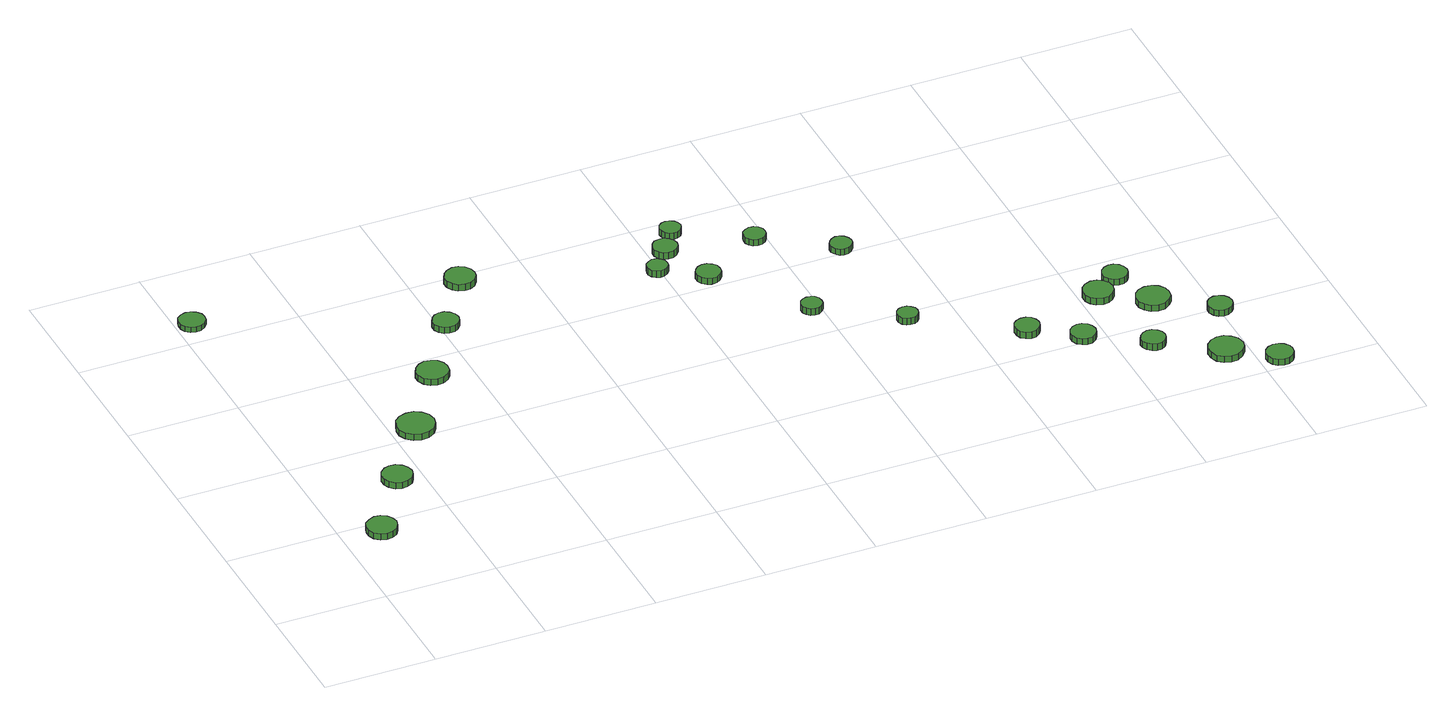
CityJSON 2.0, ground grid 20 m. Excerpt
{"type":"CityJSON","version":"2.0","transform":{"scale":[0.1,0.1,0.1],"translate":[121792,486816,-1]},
"CityObjects":{
"tree1":{"type":"SolitaryVegetationObject","attributes":{"function":"something"},"geometry":[{"type":"MultiSurface","lod":"1","boundaries":[[[0,1,2,3,4,5,6,7,8,9,10,11,12,13,14]],[[15,16,17,18,19,20,21,22,23,24,25,26,27,28,29]],[[0,29,28,1]],[[1,28,27,2]],[[2,27,26,3]],[[3,26,25,4]],[[4,25,24,5]],[[5,24,23,6]],[[6,23,22,7]],[[7,22,21,8]],[[8,21,20,9]],[[9,20,19,10]],[[10,19,18,11]],[[11,18,17,12]],[[12,17,16,13]],[[13,16,15,14]],[[14,15,29,0]]]}]},
"tree2":{"type":"SolitaryVegetationObject","attributes":{"function":"something"},"geometry":[{"type":"MultiSurface","lod":"1","boundaries":[[[30,31,32,33,34,35,36,37,38,39,40,41,42,43,44]],[[45,46,47,48,49,50,51,52,53,54,55,56,57,58,59]],[[30,59,58,31]],[[31,58,57,32]],[[32,57,56,33]],[[33,56,55,34]],[[34,55,54,35]],[[35,54,53,36]],[[36,53,52,37]],[[37,52,51,38]],[[38,51,50,39]],[[39,50,49,40]],[[40,49,48,41]],[[41,48,47,42]],[[42,47,46,43]],[[43,46,45,44]],[[44,45,59,30]]]}]},
"tree3":{"type":"SolitaryVegetationObject","attributes":{"function":"something"},"geometry":[{"type":"MultiSurface","lod":"1","boundaries":[[[60,61,62,63,64,65,66,67,68,69,70,71,72,73,74]],[[75,76,77,78,79,80,81,82,83,84,85,86,87,88,89]],[[60,89,88,61]],[[61,88,87,62]],[[62,87,86,63]],[[63,86,85,64]],[[64,85,84,65]],[[65,84,83,66]],[[66,83,82,67]],[[67,82,81,68]],[[68,81,80,69]],[[69,80,79,70]],[[70,79,78,71]],[[71,78,77,72]],[[72,77,76,73]],[[73,76,75,74]],[[74,75,89,60]]]}]},
"tree4":{"type":"SolitaryVegetationObject","attributes":{"function":"something"},"geometry":[{"type":"MultiSurface","lod":"1","boundaries":[[[90,91,92,93,94,95,96,97,98,99,100,101,102,103,104]],[[105,106,107,108,109,110,111,112,113,114,115,116,117,118,119]],[[90,119,118,91]],[[91,118,117,92]],[[92,117,116,93]],[[93,116,115,94]],[[94,115,114,95]],[[95,114,113,96]],[[96,113,112,97]],[[97,112,111,98]],[[98,111,110,99]],[[99,110,109,100]],[[100,109,108,101]],[[101,108,107,102]],[[102,107,106,103]],[[103,106,105,104]],[[104,105,119,90]]]}]},
"tree5":{"type":"SolitaryVegetationObject","attributes":{"function":"something"},"geometry":[{"type":"MultiSurface","lod":"1","boundaries":[[[120,121,122,123,124,125,126,127,128,129,130,131,132,133,134]],[[135,136,137,138,139,140,141,142,143,144,145,146,147,148,149]],[[120,149,148,121]],[[121,148,147,122]],[[122,147,146,123]],[[123,146,145,124]],[[124,145,144,125]],[[125,144,143,126]],[[126,143,142,127]],[[127,142,141,128]],[[128,141,140,129]],[[129,140,139,130]],[[130,139,138,131]],[[131,138,137,132]],[[132,137,136,133]],[[133,136,135,134]],[[134,135,149,120]]]}]},
"tree6":{"type":"SolitaryVegetationObject","attributes":{"function":"something"},"geometry":[{"type":"MultiSurface","lod":"1","boundaries":[[[150,151,152,153,154,155,156,157,158,159,160,161,162,163,164]],[[165,166,167,168,169,170,171,172,173,174,175,176,177,178,179]],[[150,179,178,151]],[[151,178,177,152]],[[152,177,176,153]],[[153,176,175,154]],[[154,175,174,155]],[[155,174,173,156]],[[156,173,172,157]],[[157,172,171,158]],[[158,171,170,159]],[[159,170,169,160]],[[160,169,168,161]],[[161,168,167,162]],[[162,167,166,163]],[[163,166,165,164]],[[164,165,179,150]]]}]},
"tree7":{"type":"SolitaryVegetationObject","attributes":{"function":"something"},"geometry":[{"type":"MultiSurface","lod":"1","boundaries":[[[180,181,182,183,184,185,186,187,188,189,190,191,192,193,194]],[[195,196,197,198,199,200,201,202,203,204,205,206,207,208,209]],[[180,209,208,181]],[[181,208,207,182]],[[182,207,206,183]],[[183,206,205,184]],[[184,205,204,185]],[[185,204,203,186]],[[186,203,202,187]],[[187,202,201,188]],[[188,201,200,189]],[[189,200,199,190]],[[190,199,198,191]],[[191,198,197,192]],[[192,197,196,193]],[[193,196,195,194]],[[194,195,209,180]]]}]},
"tree8":{"type":"SolitaryVegetationObject","attributes":{"function":"something"},"geometry":[{"type":"MultiSurface","lod":"1","boundaries":[[[210,211,212,213,214,215,216,217,218,219,220,221,222,223,224]],[[225,226,227,228,229,230,231,232,233,234,235,236,237,238,239]],[[210,239,238,211]],[[211,238,237,212]],[[212,237,236,213]],[[213,236,235,214]],[[214,235,234,215]],[[215,234,233,216]],[[216,233,232,217]],[[217,232,231,218]],[[218,231,230,219]],[[219,230,229,220]],[[220,229,228,221]],[[221,228,227,222]],[[222,227,226,223]],[[223,226,225,224]],[[224,225,239,210]]]}]},
"tree9":{"type":"SolitaryVegetationObject","attributes":{"function":"something"},"geometry":[{"type":"MultiSurface","lod":"1","boundaries":[[[240,241,242,243,244,245,246,247,248,249,250,251,252,253,254]],[[255,256,257,258,259,260,261,262,263,264,265,266,267,268,269]],[[240,269,268,241]],[[241,268,267,242]],[[242,267,266,243]],[[243,266,265,244]],[[244,265,264,245]],[[245,264,263,246]],[[246,263,262,247]],[[247,262,261,248]],[[248,261,260,249]],[[249,260,259,250]],[[250,259,258,251]],[[251,258,257,252]],[[252,257,256,253]],[[253,256,255,254]],[[254,255,269,240]]]}]},
"tree10":{"type":"SolitaryVegetationObject","attributes":{"function":"something"},"geometry":[{"type":"MultiSurface","lod":"1","boundaries":[[[270,271,272,273,274,275,276,277,278,279,280,281,282,283,284]],[[285,286,287,288,289,290,291,292,293,294,295,296,297,298,299]],[[270,299,298,271]],[[271,298,297,272]],[[272,297,296,273]],[[273,296,295,274]],[[274,295,294,275]],[[275,294,293,276]],[[276,293,292,277]],[[277,292,291,278]],[[278,291,290,279]],[[279,290,289,280]],[[280,289,288,281]],[[281,288,287,282]],[[282,287,286,283]],[[283,286,285,284]],[[284,285,299,270]]]}]},
"tree11":{"type":"SolitaryVegetationObject","attributes":{"function":"something"},"geometry":[{"type":"MultiSurface","lod":"1","boundaries":[[[300,301,302,303,304,305,306,307,308,309,310,311,312,313,314]],[[315,316,317,318,319,320,321,322,323,324,325,326,327,328,329]],[[300,329,328,301]],[[301,328,327,302]],[[302,327,326,303]],[[303,326,325,304]],[[304,325,324,305]],[[305,324,323,306]],[[306,323,322,307]],[[307,322,321,308]],[[308,321,320,309]],[[309,320,319,310]],[[310,319,318,311]],[[311,318,317,312]],[[312,317,316,313]],[[313,316,315,314]],[[314,315,329,300]]]}]},
"tree12":{"type":"SolitaryVegetationObject","attributes":{"function":"something"},"geometry":[{"type":"MultiSurface","lod":"1","boundaries":[[[330,331,332,333,334,335,336,337,338,339,340,341,342,343,344]],[[345,346,347,348,349,350,351,352,353,354,355,356,357,358,359]],[[330,359,358,331]],[[331,358,357,332]],[[332,357,356,333]],[[333,356,355,334]],[[334,355,354,335]],[[335,354,353,336]],[[336,353,352,337]],[[337,352,351,338]],[[338,351,350,339]],[[339,350,349,340]],[[340,349,348,341]],[[341,348,347,342]],[[342,347,346,343]],[[343,346,345,344]],[[344,345,359,330]]]}]},
"tree13":{"type":"SolitaryVegetationObject","attributes":{"function":"something"},"geometry":[{"type":"MultiSurface","lod":"1","boundaries":[[[360,361,362,363,364,365,366,367,368,369,370,371,372,373,374]],[[375,376,377,378,379,380,381,382,383,384,385,386,387,388,389]],[[360,389,388,361]],[[361,388,387,362]],[[362,387,386,363]],[[363,386,385,364]],[[364,385,384,365]],[[365,384,383,366]],[[366,383,382,367]],[[367,382,381,368]],[[368,381,380,369]],[[369,380,379,370]],[[370,379,378,371]],[[371,378,377,372]],[[372,377,376,373]],[[373,376,375,374]],[[374,375,389,360]]]}]},
"tree14":{"type":"SolitaryVegetationObject","attributes":{"function":"something"},"geometry":[{"type":"MultiSurface","lod":"1","boundaries":[[[390,391,392,393,394,395,396,397,398,399,400,401,402,403,404]],[[405,406,407,408,409,410,411,412,413,414,415,416,417,418,419]],[[390,419,418,391]],[[391,418,417,392]],[[392,417,416,393]],[[393,416,415,394]],[[394,415,414,395]],[[395,414,413,396]],[[396,413,412,397]],[[397,412,411,398]],[[398,411,410,399]],[[399,410,409,400]],[[400,409,408,401]],[[401,408,407,402]],[[402,407,406,403]],[[403,406,405,404]],[[404,405,419,390]]]}]},
"tree15":{"type":"SolitaryVegetationObject","attributes":{"function":"something"},"geometry":[{"type":"MultiSurface","lod":"1","boundaries":[[[420,421,422,423,424,425,426,427,428,429,430,431,432,433,434]],[[435,436,437,438,439,440,441,442,443,444,445,446,447,448,449]],[[420,449,448,421]],[[421,448,447,422]],[[422,447,446,423]],[[423,446,445,424]],[[424,445,444,425]],[[425,444,443,426]],[[426,443,442,427]],[[427,442,441,428]],[[428,441,440,429]],[[429,440,439,430]],[[430,439,438,431]],[[431,438,437,432]],[[432,437,436,433]],[[433,436,435,434]],[[434,435,449,420]]]}]},
"tree16":{"type":"SolitaryVegetationObject","attributes":{"function":"something"},"geometry":[{"type":"MultiSurface","lod":"1","boundaries":[[[450,451,452,453,454,455,456,457,458,459,460,461,462,463,464]],[[465,466,467,468,469,470,471,472,473,474,475,476,477,478,479]],[[450,479,478,451]],[[451,478,477,452]],[[452,477,476,453]],[[453,476,475,454]],[[454,475,474,455]],[[455,474,473,456]],[[456,473,472,457]],[[457,472,471,458]],[[458,471,470,459]],[[459,470,469,460]],[[460,469,468,461]],[[461,468,467,462]],[[462,467,466,463]],[[463,466,465,464]],[[464,465,479,450]]]}]},
"tree17":{"type":"SolitaryVegetationObject","attributes":{"function":"something"},"geometry":[{"type":"MultiSurface","lod":"1","boundaries":[[[480,481,482,483,484,485,486,487,488,489,490,491,492,493,494]],[[495,496,497,498,499,500,501,502,503,504,505,506,507,508,509]],[[480,509,508,481]],[[481,508,507,482]],[[482,507,506,483]],[[483,506,505,484]],[[484,505,504,485]],[[485,504,503,486]],[[486,503,502,487]],[[487,502,501,488]],[[488,501,500,489]],[[489,500,499,490]],[[490,499,498,491]],[[491,498,497,492]],[[492,497,496,493]],[[493,496,495,494]],[[494,495,509,480]]]}]},
"tree18":{"type":"SolitaryVegetationObject","attributes":{"function":"something"},"geometry":[{"type":"MultiSurface","lod":"1","boundaries":[[[510,511,512,513,514,515,516,517,518,519,520,521,522,523,524]],[[525,526,527,528,529,530,531,532,533,534,535,536,537,538,539]],[[510,539,538,511]],[[511,538,537,512]],[[512,537,536,513]],[[513,536,535,514]],[[514,535,534,515]],[[515,534,533,516]],[[516,533,532,517]],[[517,532,531,518]],[[518,531,530,519]],[[519,530,529,520]],[[520,529,528,521]],[[521,528,527,522]],[[522,527,526,523]],[[523,526,525,524]],[[524,525,539,510]]]}]},
"tree19":{"type":"SolitaryVegetationObject","attributes":{"function":"something"},"geometry":[{"type":"MultiSurface","lod":"1","boundaries":[[[540,541,542,543,544,545,546,547,548,549,550,551,552,553,554]],[[555,556,557,558,559,560,561,562,563,564,565,566,567,568,569]],[[540,569,568,541]],[[541,568,567,542]],[[542,567,566,543]],[[543,566,565,544]],[[544,565,564,545]],[[545,564,563,546]],[[546,563,562,547]],[[547,562,561,548]],[[548,561,560,549]],[[549,560,559,550]],[[550,559,558,551]],[[551,558,557,552]],[[552,557,556,553]],[[553,556,555,554]],[[554,555,569,540]]]}]},
"tree20":{"type":"SolitaryVegetationObject","attributes":{"function":"something"},"geometry":[{"type":"MultiSurface","lod":"1","boundaries":[[[570,571,572,573,574,575,576,577,578,579,580,581,582,583,584]],[[585,586,587,588,589,590,591,592,593,594,595,596,597,598,599]],[[570,599,598,571]],[[571,598,597,572]],[[572,597,596,573]],[[573,596,595,574]],[[574,595,594,575]],[[575,594,593,576]],[[576,593,592,577]],[[577,592,591,578]],[[578,591,590,579]],[[579,590,589,580]],[[580,589,588,581]],[[581,588,587,582]],[[582,587,586,583]],[[583,586,585,584]],[[584,585,599,570]]]}]},
"tree21":{"type":"SolitaryVegetationObject","attributes":{"function":"something"},"geometry":[{"type":"MultiSurface","lod":"1","boundaries":[[[600,601,602,603,604,605,606,607,608,609,610,611,612,613,614]],[[615,616,617,618,619,620,621,622,623,624,625,626,627,628,629]],[[600,629,628,601]],[[601,628,627,602]],[[602,627,626,603]],[[603,626,625,604]],[[604,625,624,605]],[[605,624,623,606]],[[606,623,622,607]],[[607,622,621,608]],[[608,621,620,609]],[[609,620,619,610]],[[610,619,618,611]],[[611,618,617,612]],[[612,617,616,613]],[[613,616,615,614]],[[614,615,629,600]]]}]},
"tree22":{"type":"SolitaryVegetationObject","attributes":{"function":"something"},"geometry":[{"type":"MultiSurface","lod":"1","boundaries":[[[630,631,632,633,634,635,636,637,638,639,640,641,642,643,644]],[[645,646,647,648,649,650,651,652,653,654,655,656,657,658,659]],[[630,659,658,631]],[[631,658,657,632]],[[632,657,656,633]],[[633,656,655,634]],[[634,655,654,635]],[[635,654,653,636]],[[636,653,652,637]],[[637,652,651,638]],[[638,651,650,639]],[[639,650,649,640]],[[640,649,648,641]],[[641,648,647,642]],[[642,647,646,643]],[[643,646,645,644]],[[644,645,659,630]]]}]},
"tree23":{"type":"SolitaryVegetationObject","attributes":{"function":"something"},"geometry":[{"type":"MultiSurface","lod":"1","boundaries":[[[660,661,662,663,664,665,666,667,668,669,670,671,672,673,674]],[[675,676,677,678,679,680,681,682,683,684,685,686,687,688,689]],[[660,689,688,661]],[[661,688,687,662]],[[662,687,686,663]],[[663,686,685,664]],[[664,685,684,665]],[[665,684,683,666]],[[666,683,682,667]],[[667,682,681,668]],[[668,681,680,669]],[[669,680,679,670]],[[670,679,678,671]],[[671,678,677,672]],[[672,677,676,673]],[[673,676,675,674]],[[674,675,689,660]]]}]},
"tree24":{"type":"SolitaryVegetationObject","attributes":{"function":"something"},"geometry":[{"type":"MultiSurface","lod":"1","boundaries":[[[690,691,692,693,694,695,696,697,698,699,700,701,702,703,704]],[[705,706,707,708,709,710,711,712,713,714,715,716,717,718,719]],[[690,719,718,691]],[[691,718,717,692]],[[692,717,716,693]],[[693,716,715,694]],[[694,715,714,695]],[[695,714,713,696]],[[696,713,712,697]],[[697,712,711,698]],[[698,711,710,699]],[[699,710,709,700]],[[700,709,708,701]],[[701,708,707,702]],[[702,707,706,703]],[[703,706,705,704]],[[704,705,719,690]]]}]}
},
"vertices":[
[98,174,20],[95,185,20],[89,194,20],[79,200,20],[68,201,20],[58,197,20],[49,190,20],[45,180,20],[45,169,20],[49,158,20],[58,151,20],[68,147,20],[79,149,20],[89,154,20],[95,163,20],[95,163,8],[89,154,8],[79,149,8],[68,147,8],[58,151,8],[49,158,8],[45,169,8],[45,180,8],[49,190,8],[58,197,8],[68,201,8],[79,200,8],[89,194,8],[95,185,8],[98,174,8],
[182,300,19],[179,311,19],[173,320,19],[163,326,19],[152,327,19],[142,324,19],[133,316,19],[129,306,19],[129,295,19],[133,285,19],[142,277,19],[152,274,19],[163,275,19],[173,280,19],[179,289,19],[179,289,7],[173,280,7],[163,275,7],[152,274,7],[142,277,7],[133,285,7],[129,295,7],[129,306,7],[133,316,7],[142,324,7],[152,327,7],[163,326,7],[173,320,7],[179,311,7],[182,300,7],
[53,852,16],[51,861,16],[45,869,16],[36,874,16],[27,875,16],[18,872,16],[10,866,16],[7,857,16],[7,847,16],[10,838,16],[18,832,16],[27,829,16],[36,830,16],[45,835,16],[51,843,16],[51,843,6],[45,835,6],[36,830,6],[27,829,6],[18,832,6],[10,838,6],[7,847,6],[7,857,6],[10,866,6],[18,872,6],[27,875,6],[36,874,6],[45,869,6],[51,861,6],[53,852,6],
[276,421,20],[273,435,20],[265,446,20],[253,453,20],[239,454,20],[226,450,20],[215,441,20],[210,428,20],[210,414,20],[215,402,20],[226,392,20],[239,388,20],[253,389,20],[265,396,20],[273,408,20],[273,408,8],[265,396,8],[253,389,8],[239,388,8],[226,392,8],[215,402,8],[210,414,8],[210,428,8],[215,441,8],[226,450,8],[239,454,8],[253,453,8],[265,446,8],[273,435,8],[276,421,8],
[359,551,20],[357,562,20],[350,572,20],[340,577,20],[328,579,20],[317,575,20],[308,567,20],[303,557,20],[303,545,20],[308,534,20],[317,526,20],[328,523,20],[340,524,20],[350,530,20],[357,539,20],[357,539,8],[350,530,8],[340,524,8],[328,523,8],[317,526,8],[308,534,8],[303,545,8],[303,557,8],[308,567,8],[317,575,8],[328,579,8],[340,577,8],[350,572,8],[357,562,8],[359,551,8],
[434,675,20],[432,684,20],[426,692,20],[418,697,20],[408,698,20],[399,695,20],[392,688,20],[388,680,20],[388,670,20],[392,661,20],[399,655,20],[408,652,20],[418,653,20],[426,658,20],[432,665,20],[432,665,8],[426,658,8],[418,653,8],[408,652,8],[399,655,8],[392,661,8],[388,670,8],[388,680,8],[392,688,8],[399,695,8],[408,698,8],[418,697,8],[426,692,8],[432,684,8],[434,675,8],
[511,782,20],[509,793,20],[502,802,20],[493,808,20],[482,809,20],[471,805,20],[463,798,20],[458,788,20],[458,777,20],[463,766,20],[471,759,20],[482,756,20],[493,757,20],[502,762,20],[509,771,20],[509,771,7],[502,762,7],[493,757,7],[482,756,7],[471,759,7],[463,766,7],[458,777,7],[458,788,7],[463,798,7],[471,805,7],[482,809,7],[493,808,7],[502,802,7],[509,793,7],[511,782,7],
[813,675,21],[812,683,21],[807,689,21],[801,693,21],[793,694,21],[786,691,21],[780,686,21],[777,679,21],[777,672,21],[780,665,21],[786,660,21],[793,657,21],[801,658,21],[807,662,21],[812,668,21],[812,668,8],[807,662,8],[801,658,8],[793,657,8],[786,660,8],[780,665,8],[777,672,8],[777,679,8],[780,686,8],[786,691,8],[793,694,8],[801,693,8],[807,689,8],[812,683,8],[813,675,8],
[852,723,20],[850,732,20],[844,739,20],[837,744,20],[828,744,20],[819,742,20],[813,736,20],[809,728,20],[809,719,20],[813,710,20],[819,705,20],[828,702,20],[837,703,20],[844,707,20],[850,714,20],[850,714,7],[844,707,7],[837,703,7],[828,702,7],[819,705,7],[813,710,7],[809,719,7],[809,728,7],[813,736,7],[819,742,7],[828,744,7],[837,744,7],[844,739,7],[850,732,7],[852,723,7],
[887,626,20],[886,635,20],[880,642,20],[872,647,20],[863,648,20],[855,645,20],[848,639,20],[844,631,20],[844,621,20],[848,613,20],[855,607,20],[863,604,20],[872,605,20],[880,610,20],[886,617,20],[886,617,8],[880,610,8],[872,605,8],[863,604,8],[855,607,8],[848,613,8],[844,621,8],[844,631,8],[848,639,8],[855,645,8],[863,648,8],[872,647,8],[880,642,8],[886,635,8],[887,626,8],
[879,769,20],[877,776,20],[873,782,20],[866,786,20],[858,787,20],[851,785,20],[845,780,20],[842,772,20],[842,765,20],[845,758,20],[851,752,20],[858,750,20],[866,751,20],[873,755,20],[877,761,20],[877,761,7],[873,755,7],[866,751,7],[858,750,7],[851,752,7],[845,758,7],[842,765,7],[842,772,7],[845,780,7],[851,785,7],[858,787,7],[866,786,7],[873,782,7],[877,776,7],[879,769,7],
[1003,474,19],[1002,481,19],[997,488,19],[991,491,19],[983,492,19],[976,490,19],[970,485,19],[967,478,19],[967,470,19],[970,463,19],[976,458,19],[983,456,19],[991,456,19],[997,460,19],[1002,466,19],[1002,466,6],[997,460,6],[991,456,6],[983,456,6],[976,458,6],[970,463,6],[967,470,6],[967,478,6],[970,485,6],[976,490,6],[983,492,6],[991,491,6],[997,488,6],[1002,481,6],[1003,474,6],
[1000,697,19],[999,704,19],[994,711,19],[987,715,19],[979,716,19],[971,713,19],[965,708,19],[962,701,19],[962,692,19],[965,685,19],[971,680,19],[979,677,19],[987,678,19],[994,682,19],[999,689,19],[999,689,7],[994,682,7],[987,678,7],[979,677,7],[971,680,7],[965,685,7],[962,692,7],[962,701,7],[965,708,7],[971,713,7],[979,716,7],[987,715,7],[994,711,7],[999,704,7],[1000,697,7],
[1136,382,20],[1135,389,20],[1130,395,20],[1124,399,20],[1116,400,20],[1109,398,20],[1103,393,20],[1100,386,20],[1100,378,20],[1103,371,20],[1109,366,20],[1116,364,20],[1124,364,20],[1130,368,20],[1135,374,20],[1135,374,7],[1130,368,7],[1124,364,7],[1116,364,7],[1109,366,7],[1103,371,7],[1100,378,7],[1100,386,7],[1103,393,7],[1109,398,7],[1116,400,7],[1124,399,7],[1130,395,7],[1135,389,7],[1136,382,7],
[1120,613,19],[1118,621,19],[1113,628,19],[1106,632,19],[1098,633,19],[1091,630,19],[1085,625,19],[1081,617,19],[1081,609,19],[1085,602,19],[1091,596,19],[1098,594,19],[1106,595,19],[1113,599,19],[1118,605,19],[1118,605,7],[1113,599,7],[1106,595,7],[1098,594,7],[1091,596,7],[1085,602,7],[1081,609,7],[1081,617,7],[1085,625,7],[1091,630,7],[1098,633,7],[1106,632,7],[1113,628,7],[1118,621,7],[1120,613,7],
[1306,268,20],[1304,277,20],[1299,285,20],[1291,289,20],[1282,290,20],[1273,287,20],[1266,281,20],[1263,273,20],[1263,264,20],[1266,255,20],[1273,249,20],[1282,246,20],[1291,247,20],[1299,252,20],[1304,259,20],[1304,259,7],[1299,252,7],[1291,247,7],[1282,246,7],[1273,249,7],[1266,255,7],[1263,264,7],[1263,273,7],[1266,281,7],[1273,287,7],[1282,290,7],[1291,289,7],[1299,285,7],[1304,277,7],[1306,268,7],
[1384,214,19],[1382,223,19],[1377,231,19],[1369,236,19],[1360,237,19],[1351,234,19],[1344,228,19],[1340,219,19],[1340,210,19],[1344,201,19],[1351,195,19],[1360,192,19],[1369,193,19],[1377,198,19],[1382,205,19],[1382,205,7],[1377,198,7],[1369,193,7],[1360,192,7],[1351,195,7],[1344,201,7],[1340,210,7],[1340,219,7],[1344,228,7],[1351,234,7],[1360,237,7],[1369,236,7],[1377,231,7],[1382,223,7],[1384,214,7],
[1482,150,20],[1480,159,20],[1475,166,20],[1467,171,20],[1458,172,20],[1450,169,20],[1443,163,20],[1439,155,20],[1439,146,20],[1443,138,20],[1450,132,20],[1458,129,20],[1467,130,20],[1475,134,20],[1480,142,20],[1480,142,7],[1475,134,7],[1467,130,7],[1458,129,7],[1450,132,7],[1443,138,7],[1439,146,7],[1439,155,7],[1443,163,7],[1450,169,7],[1458,172,7],[1467,171,7],[1475,166,7],[1480,159,7],[1482,150,7],
[1460,314,20],[1458,325,20],[1451,334,20],[1442,340,20],[1431,341,20],[1420,337,20],[1412,330,20],[1407,320,20],[1407,308,20],[1412,298,20],[1420,291,20],[1431,287,20],[1442,288,20],[1451,294,20],[1458,303,20],[1458,303,7],[1451,294,7],[1442,288,7],[1431,287,7],[1420,291,7],[1412,298,7],[1407,308,7],[1407,320,7],[1412,330,7],[1420,337,7],[1431,341,7],[1442,340,7],[1451,334,7],[1458,325,7],[1460,314,7],
[1591,78,19],[1588,91,19],[1580,101,19],[1569,108,19],[1557,109,19],[1545,105,19],[1535,96,19],[1530,85,19],[1530,72,19],[1535,60,19],[1545,52,19],[1557,48,19],[1569,49,19],[1580,56,19],[1588,66,19],[1588,66,7],[1580,56,7],[1569,49,7],[1557,48,7],[1545,52,7],[1535,60,7],[1530,72,7],[1530,85,7],[1535,96,7],[1545,105,7],[1557,109,7],[1569,108,7],[1580,101,7],[1588,91,7],[1591,78,7],
[1502,350,19],[1500,359,19],[1495,367,19],[1487,372,19],[1478,373,19],[1469,370,19],[1462,364,19],[1458,355,19],[1458,346,19],[1462,337,19],[1469,331,19],[1478,328,19],[1487,329,19],[1495,334,19],[1500,341,19],[1500,341,7],[1495,334,7],[1487,329,7],[1478,328,7],[1469,331,7],[1462,337,7],[1458,346,7],[1458,355,7],[1462,364,7],[1469,370,7],[1478,373,7],[1487,372,7],[1495,367,7],[1500,359,7],[1502,350,7],
[1539,262,19],[1537,274,19],[1530,284,19],[1519,290,19],[1507,291,19],[1495,288,19],[1486,280,19],[1481,268,19],[1481,256,19],[1486,245,19],[1495,237,19],[1507,233,19],[1519,234,19],[1530,241,19],[1537,250,19],[1537,250,7],[1530,241,7],[1519,234,7],[1507,233,7],[1495,237,7],[1486,245,7],[1481,256,7],[1481,268,7],[1486,280,7],[1495,288,7],[1507,291,7],[1519,290,7],[1530,284,7],[1537,274,7],[1539,262,7],
[1659,28,19],[1657,37,19],[1651,45,19],[1643,50,19],[1633,51,19],[1623,48,19],[1616,42,19],[1612,33,19],[1612,23,19],[1616,14,19],[1623,7,19],[1633,4,19],[1643,5,19],[1651,10,19],[1657,18,19],[1657,18,7],[1651,10,7],[1643,5,7],[1633,4,7],[1623,7,7],[1616,14,7],[1612,23,7],[1612,33,7],[1616,42,7],[1623,48,7],[1633,51,7],[1643,50,7],[1651,45,7],[1657,37,7],[1659,28,7],
[1624,197,19],[1622,206,19],[1617,213,19],[1609,218,19],[1600,219,19],[1591,216,19],[1585,210,19],[1581,202,19],[1581,193,19],[1585,184,19],[1591,178,19],[1600,175,19],[1609,176,19],[1617,181,19],[1622,188,19],[1622,188,7],[1617,181,7],[1609,176,7],[1600,175,7],[1591,178,7],[1585,184,7],[1581,193,7],[1581,202,7],[1585,210,7],[1591,216,7],[1600,219,7],[1609,218,7],[1617,213,7],[1622,206,7],[1624,197,7]
]}
